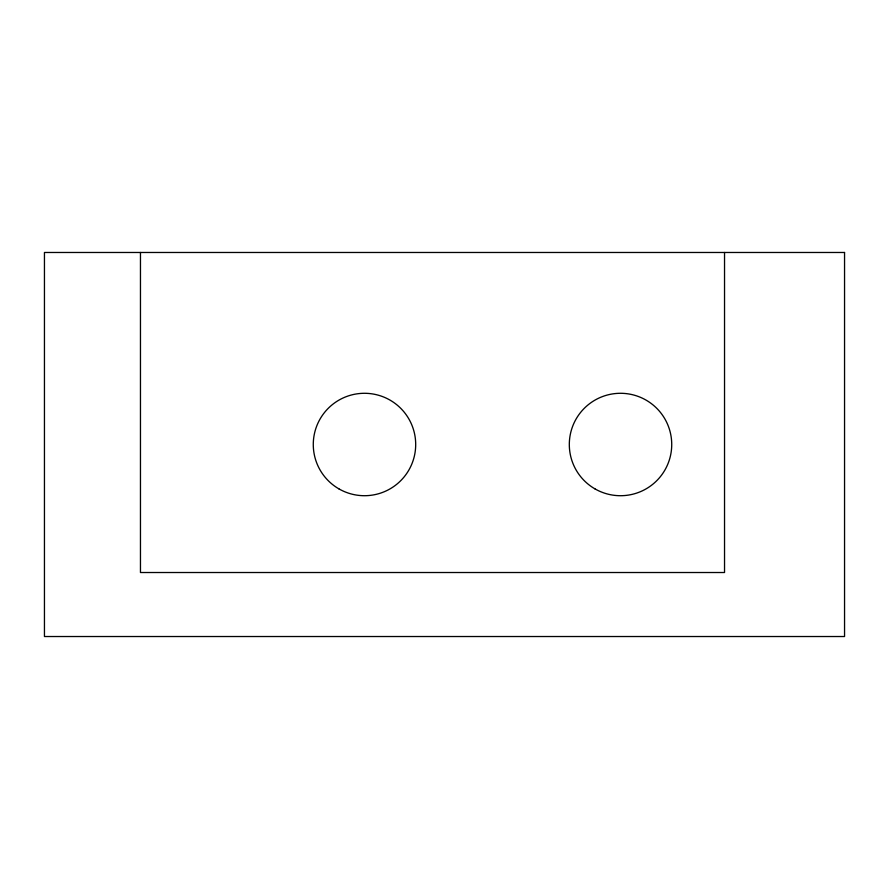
<?xml version="1.0" encoding="UTF-8"?>
<svg xmlns="http://www.w3.org/2000/svg" width="889" height="889" viewBox="0 0 889 889"><rect width="100%" height="100%" fill="white"/><g stroke="black" fill="none" stroke-linecap="round" stroke-linejoin="round"><path stroke-width="1.33" d="M724.535 252.476L724.535 572.516L140.462 572.516L140.462 252.476M844.55 252.476L44.45 252.476L44.45 636.524L844.55 636.524L844.55 252.476M594.919 488.85A51.206 51.206 0 0 0 671.728 444.5A51.206 51.206 0 0 0 594.919 400.15A51.206 51.206 0 0 0 594.919 488.85M338.887 488.85A51.206 51.206 0 0 0 415.696 444.5A51.206 51.206 0 0 0 338.887 400.15A51.206 51.206 0 0 0 338.887 488.85"/></g></svg>
